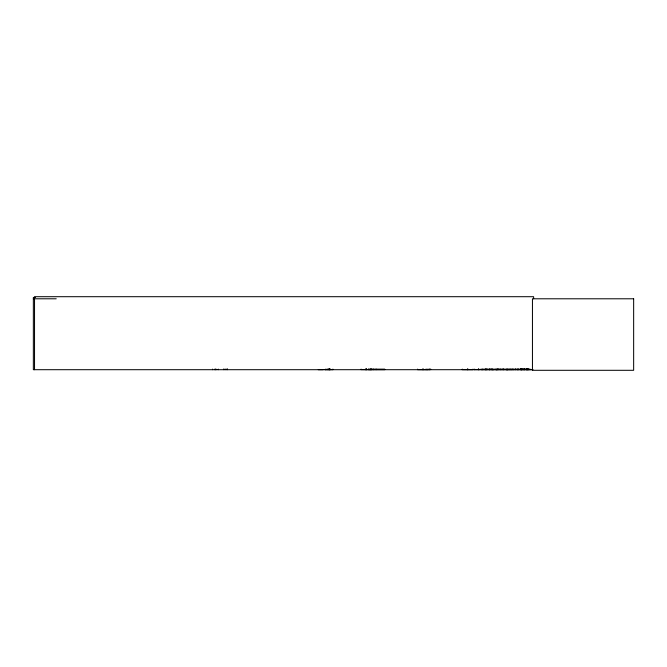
<?xml version="1.0" encoding="UTF-8"?>
<svg xmlns="http://www.w3.org/2000/svg" width="667" height="667" viewBox="0 0 667 667"><rect width="100%" height="100%" fill="white"/><g stroke="black" fill="none" stroke-linecap="round" stroke-linejoin="round"><path stroke-width="1" d="M365.391 369.676L365.391 369.109M376.113 369.676L376.121 369.109M515.524 369.676L515.533 369.109M526.246 369.676L526.238 368.959M324.921 369.701L332.775 369.626M517.759 369.61L517.208 369.676L517.55 369.226L517.892 369.685L517.842 369.109M428.831 369.676L429.281 369.626M481.399 369.676L481.649 369.226L481.941 369.701M485.359 369.418L485.718 369.66L485.359 369.226L485.101 369.676M492.138 369.443L493.447 369.66L492.788 369.693M496.498 369.693L496.348 369.226C495.239 369.751 498.249 369.768 497.248 369.226L497.082 369.701L495.898 369.418M501 369.443L500.592 369.643L500.959 369.226L501.2 369.676M503.41 369.676L503.752 369.226C504.794 369.843 502.943 369.76 503.36 369.109M507.504 369.443L507.112 369.676L507.462 369.226L507.795 369.685M509.263 369.685L508.921 369.226L508.554 369.643L508.971 369.443M510.163 369.685L510.597 369.226L510.955 369.66L509.821 369.226L509.571 369.676M520.919 369.676L521.26 369.226C522.328 369.868 520.277 369.768 520.91 368.959M528.589 369.66L528.231 369.226C527.18 369.76 529.206 369.927 528.639 368.959M523.737 369.626L523.795 369.159M474.254 369.626L480.015 369.626M481.691 369.443L528.272 369.443M482.499 369.443L482.908 369.66L482.549 369.226L482.299 369.676M485.651 369.701L485.709 368.959M486.21 369.443L486.618 369.66L486.26 369.226L486.001 369.676M491.887 369.693L492.188 369.226L492.546 369.66M495.639 369.676L495.898 369.226L496.256 369.66M506.603 369.443L506.22 369.676L506.561 369.226L506.853 369.701M507.737 369.443L508.146 369.66L507.787 369.226L507.537 369.676M511.197 369.693L511.497 369.226L511.739 369.676M513.482 369.443L513.89 369.66L513.532 369.226L513.282 369.676M523.912 369.701L523.628 369.226C522.569 369.86 524.495 369.685 523.853 369.109M35.434 297.449L33.35 297.449L33.35 369.701L532.791 369.701M33.35 298.791L56.228 298.791M371.477 369.235L384.834 369.235M481.641 369.226L528.231 369.226M371.452 369.41L384.859 369.41M384.851 369.66L361.105 369.626L361.105 369.109M481.282 369.643L532.858 369.626M487.077 369.626L487.01 369.159M530.007 369.626L529.948 369.159M524.587 369.626L524.52 369.159M527.172 369.626L527.23 368.959M526.847 369.626L526.788 369.159M366.341 369.626L366.283 368.959M366.066 369.626L366.008 369.159M507.245 369.66L506.887 369.226L506.52 369.643L507.137 369.676M526.488 369.626L526.488 369.109M515.766 369.626L515.758 369.109M533.625 298.791L533.625 296.698L34.526 296.698L34.526 369.701M529.881 369.109L529.881 369.701M528.848 368.959L528.848 369.701M526.722 369.109L526.722 369.701M526.046 368.959L526.046 369.701M524.462 369.109L524.462 369.701M522.061 369.109L522.061 369.701L521.944 368.959M521.727 368.959L521.727 369.701M521.286 368.959L521.286 369.701M521.11 368.959L521.11 369.701M520.735 368.959L520.735 369.701M498.182 368.959L498.182 369.701M497.815 368.959L497.815 369.701M492.638 369.109L492.638 369.701M491.137 368.809L491.137 369.701M489.803 369.185L489.786 369.701M489.428 369.185L489.411 369.701M489.311 369.185L489.361 369.701M486.935 369.109L486.86 369.701M480.14 369.109L480.14 369.701M478.556 368.959L478.556 369.701M478.364 368.959L478.364 369.701M474.721 369.109L474.721 369.701M473.003 369.109L472.995 369.701L462.273 369.676L462.273 369.109M467.884 368.959L467.834 369.701M467.517 368.959L467.459 369.701M430.657 368.959L430.657 369.701M429.498 369.109L429.498 369.701M429.431 369.109L429.431 369.701M428.364 369.109L428.364 369.701L417.642 369.676L417.642 369.109M427.339 369.109L427.272 369.701M426.113 368.959L426.113 369.701M423.186 368.959L423.186 369.701M422.82 368.959L422.82 369.701M373.495 369.109L373.495 369.701M371.836 369.109L371.836 369.701M371.069 368.959L371.06 369.701M370.935 368.959L370.952 369.701M370.56 368.959L370.577 369.701M369.009 368.959L369.009 369.701M368.743 368.959L368.743 369.701M366.658 368.959L366.658 369.701M365.958 369.109L365.958 369.701M332.883 369.109L332.883 369.701M330.09 368.959L330.09 369.701M329.832 368.959L329.832 369.701M329.515 368.809L329.515 369.701M329.215 368.809L329.215 369.701M328.606 368.809L328.606 369.701M327.13 368.809L327.13 369.701M325.346 369.109L325.346 369.701M323.22 369.701L318.284 369.701M227.472 368.809L227.472 369.701M225.996 368.809L225.996 369.701M223.912 368.809L223.912 369.701M218.259 369.109L218.259 369.701M216.033 369.109L216.033 369.701M215.466 369.109L215.466 369.701M214.857 369.109L214.857 369.701M212.59 369.109L212.59 369.701M500.058 369.226C498.891 369.768 501.217 369.801 500.058 369.226M502.851 369.226C501.684 369.768 504.01 369.801 502.851 369.226M512.631 369.226C511.464 369.768 513.79 369.801 512.631 369.226M518.451 369.226C517.284 369.768 519.618 369.801 518.451 369.226M522.161 369.226C520.994 369.768 523.32 369.801 522.161 369.226M524.52 369.226C523.353 369.768 525.688 369.801 524.52 369.226M527.33 369.226C526.163 369.768 528.497 369.801 527.33 369.226M633.65 298.791L532.449 298.791L532.449 370.302L633.65 370.302L633.65 298.791M527.605 369.701L527.605 368.959L527.547 369.701M369.91 369.701L369.91 369.109L369.835 369.701"/></g></svg>
